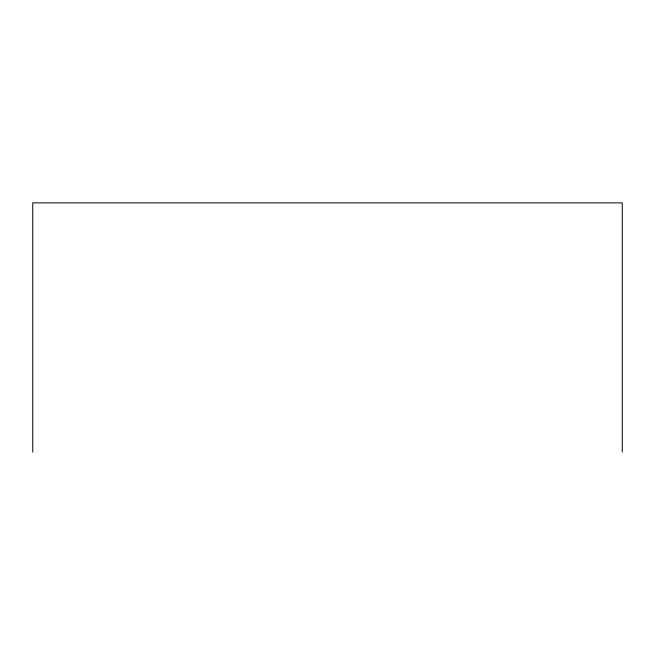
<?xml version="1.0" encoding="UTF-8"?>
<svg xmlns="http://www.w3.org/2000/svg" width="655" height="655" viewBox="0 0 655 655"><rect width="100%" height="100%" fill="white"/><g stroke="black" fill="none" stroke-linecap="round" stroke-linejoin="round"><path stroke-width="0.98" d="M622.25 452.122L622.25 202.878L32.75 202.878L32.75 452.122"/></g></svg>
